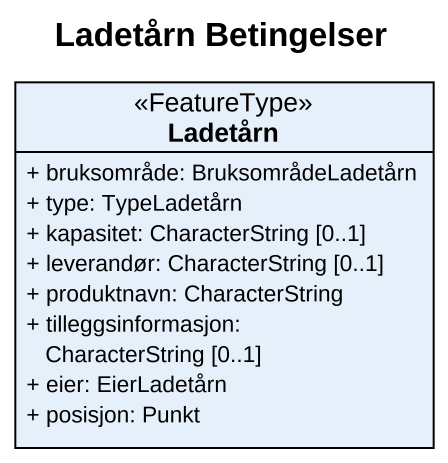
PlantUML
@startuml
title Ladetårn Betingelser
hide circle
hide empty members
skinparam classAttributeIconSize 0
class Ladetårn <<FeatureType>> {
  + bruksområde: BruksområdeLadetårn
  + type: TypeLadetårn
  + kapasitet: CharacterString [0..1]
  + leverandør: CharacterString [0..1]
  + produktnavn: CharacterString
  + tilleggsinformasjon: CharacterString [0..1]
  + eier: EierLadetårn
  + posisjon: Punkt
}
@enduml
